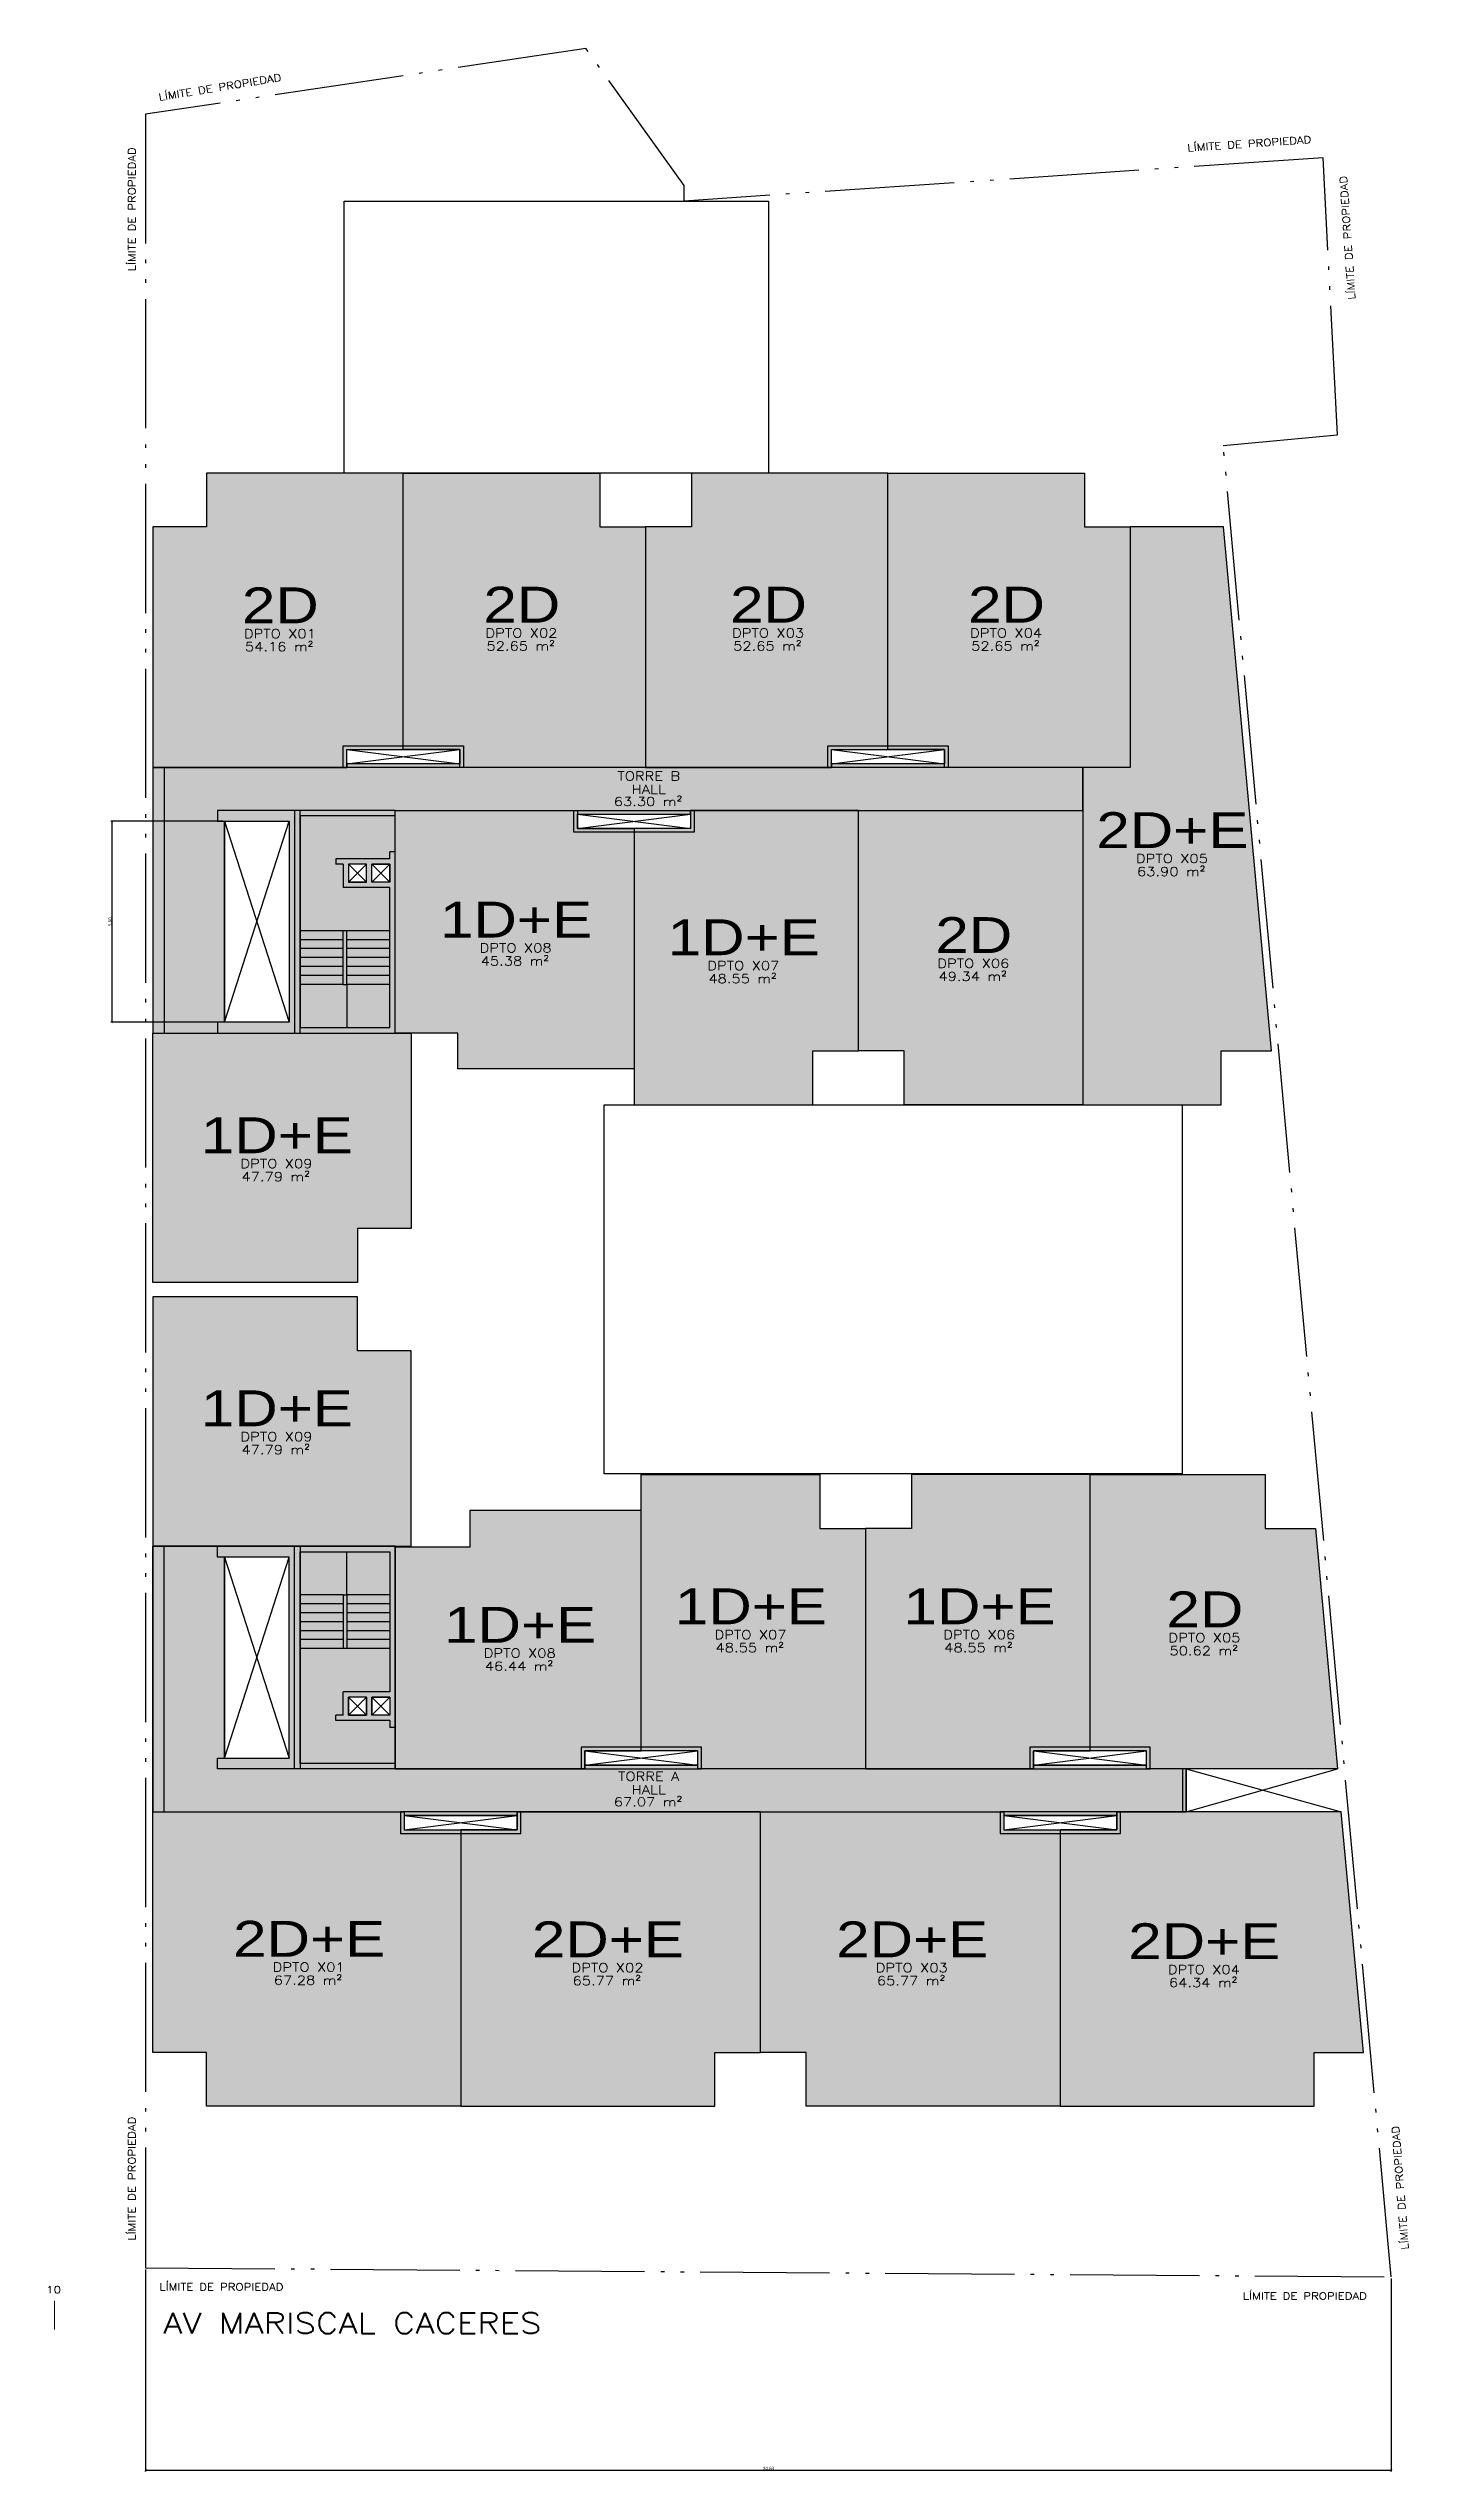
# Model space of a CAD drawing. Header units: metres. Extents: x 279728 to 282218, y 8661516 to 8661777.
# Drawn here: x 282179.6 to 282217.5, y 8661516.3 to 8661583.8 of the extents above; entities outside this region: 1.
import ezdxf
from ezdxf.enums import TextEntityAlignment as Align

# ---------------------------------------------------------------- set-up
doc = ezdxf.new("R2010")
doc.units = ezdxf.units.M
doc.header["$LTSCALE"] = 0.15
doc.header["$PDMODE"] = 35
doc.header["$PDSIZE"] = 0.015
doc.linetypes.add('ACAD_ISO04W100', pattern=[30, 24, -3, 0, -3])
doc.linetypes.add('ACAD_ISO05W100', pattern=[33, 24, -3, 0, -3, 0, -3])
doc.layers.get('0').update_dxf_attribs({"linetype": 'CONTINUOUS'})
doc.layers.get('DEFPOINTS').update_dxf_attribs({"linetype": 'CONTINUOUS'})
for name, color, linetype in [('LINEA PERIMETRAL LEVANTAMIENTO', 3, 'ACAD_ISO05W100'), ('MA_0.10', 1, 'CONTINUOUS'), ('MA_0.20', 2, 'CONTINUOUS'), ('MA_0.40', 4, 'CONTINUOUS'), ('MA_MUROS', 5, 'CONTINUOUS'), ('MA_TEXTO 1', 3, 'CONTINUOUS'), ('MA_TEXTO 2', 2, 'CONTINUOUS')]:
    doc.layers.add(name, color=color, linetype=linetype)
doc.layers.add('MA_AREAS', color=113, linetype='CONTINUOUS', plot=False)
doc.styles.add('arial', font='')
doc.styles.add('ROMANS', font='romans.shx')
doc.styles.add('SAS', font='sanss___.ttf')
doc.styles.get('arial').set_extended_font_data('Gill Sans')
doc.dimstyles.new('PLANTA 75', dxfattribs={"dimtxt": 0.13, "dimasz": 0.06, "dimexe": 0.035, "dimexo": 0.05, "dimgap": 0.0075, "dimtad": 1, "dimrnd": 0.0001, "dimzin": 4, "dimdsep": 46, "dimtxsty": 'arial', "dimblk1": 'ARCHTICK', "dimblk2": 'ARCHTICK', "dimsah": 1, "dimcen": 2.5, "dimclrd": 1, "dimclre": 1, "dimclrt": 2, "dimadec": 0, "dimazin": 0, "dimtfac": 1, "dimtofl": 0, "dimtmove": 2, "dimatfit": 3, "dimfxl": 0.1, "dimtolj": 1, "dimtzin": 1, "dimlwd": -1, "dimlwe": -1, "dimarcsym": 0})

# ---------------------------------------------------------------- blocks, each defined once
blk = doc.blocks.new('A$C5da0f088')
at = {"layer": 'MA_0.10', "ltscale": 0.25}
for p, q in [((2.1, 5.9), (0.3, 0.3)), ((2.1, 0.3), (0.3, 5.9)), ((2.1, 0.3), (2.1, 5.9))]:
    blk.add_line(p, q, dxfattribs=at)
at = {"layer": 'MA_MUROS', "ltscale": 0.25}
blk.add_lwpolyline([(2.3, 0), (2.3, 0.3), (0.3, 0.3), (0.3, 5.9), (2.3, 5.9), (2.3, 6.2), (0, 6.2), (0, 0)], close=True, dxfattribs=at)
blk = doc.blocks.new('A$Cc7e33659')
at = {"layer": 'MA_0.10', "ltscale": 0.2}
for p, q in [((1.3, 1.45), (1.3, 2.65)), ((1.55, 1.45), (1.55, 2.65)), ((1.8, 1.45), (1.8, 2.65)), ((2.05, 1.45), (2.05, 2.65)), ((2.3, 1.45), (2.3, 2.65)), ((2.55, 1.45), (2.55, 2.65)), ((2.8, 1.45), (2.8, 2.65)), ((1.3, 1.45), (2.8, 1.45)), ((1.3, 1.45), (1.3, 1.35)), ((2.8, 1.35), (2.8, 1.45)), ((1.3, 1.35), (0.1, 1.35)), ((1.3, 1.35), (2.8, 1.35)), ((1.3, 0.15), (1.3, 1.35)), ((1.55, 0.15), (1.55, 1.35)), ((1.8, 0.15), (1.8, 1.35)), ((2.05, 0.15), (2.05, 1.35)), ((2.3, 0.15), (2.3, 1.35)), ((2.55, 0.15), (2.55, 1.35)), ((2.8, 0.15), (2.8, 1.35)), ((4.65, 0.8), (4.15, 1.3)), ((4.65, 1.3), (4.15, 0.8)), ((4.65, 0.15), (4.15, 0.65)), ((4.65, 0.65), (4.15, 0.15))]:
    blk.add_line(p, q, dxfattribs=at)
at = {"layer": 'MA_MUROS', "ltscale": 0.2}
for p, q in [((6.15, 2.8), (-0.05, 2.8)), ((-0.05, 2.8), (-0.05, 0)), ((6.15, 0), (6.15, 2.8)), ((6, 2.65), (0.1, 2.65)), ((0.1, 2.65), (0.1, 0.15)), ((6, 0), (6, 2.65)), ((4, 0.15), (4, 1.45)), ((4.65, 1.45), (4, 1.45)), ((4.8, 1.65), (4.65, 1.65)), ((4.65, 1.45), (4.65, 1.65)), ((4.8, 0.15), (4.8, 1.65)), ((4.15, 0.8), (4.15, 1.3)), ((4.65, 1.3), (4.15, 1.3)), ((4.15, 0.8), (4.65, 0.8)), ((4.65, 0.8), (4.65, 1.3)), ((-0.05, 0), (5, 0)), ((0.1, 0.15), (4, 0.15)), ((4.15, 0.15), (4.15, 0.65)), ((4.15, 0.65), (4.65, 0.65)), ((4.15, 0.15), (4.65, 0.15)), ((4.65, 0.15), (4.65, 0.65)), ((4.8, 0.15), (5, 0.15)), ((5, 0), (5, 0.15)), ((6, 0), (6.15, 0))]:
    blk.add_line(p, q, dxfattribs=at)
blk = doc.blocks.new('_ARCHTICK')
at = {"color": 0, "linetype": 'ByBlock', "const_width": 0.15}
blk.add_lwpolyline([(-0.5, -0.5), (0.5, 0.5)], dxfattribs=at)
blk = doc.blocks.new('*D260')
at = {"layer": 'DEFPOINTS', "color": 0, "ltscale": 0.25}
for p in [(282182.332, 8661521.98), (282217.025, 8661521.727), (282217.025, 8661516.338)]:
    blk.add_point(p, dxfattribs=at)
at = {"layer": 'MA_AREAS', "color": 1, "ltscale": 0.25}
for p, q in [((282182.332, 8661521.93), (282182.332, 8661516.303)), ((282217.025, 8661521.677), (282217.025, 8661516.303)), ((282182.332, 8661516.338), (282217.025, 8661516.338))]:
    blk.add_line(p, q, dxfattribs=at)
at = {"layer": 'MA_AREAS', "color": 1, "ltscale": 0.25, "xscale": 0.06, "yscale": 0.06, "zscale": 0.06, "rotation": 180}
blk.add_blockref('_ARCHTICK', (282182.332, 8661516.338), dxfattribs=at)
at = {"layer": 'MA_AREAS', "color": 1, "ltscale": 0.25, "xscale": 0.06, "yscale": 0.06, "zscale": 0.06}
blk.add_blockref('_ARCHTICK', (282217.025, 8661516.338), dxfattribs=at)
at = {"layer": 'MA_AREAS', "color": 2, "ltscale": 0.25, "insert": (282199.678, 8661516.39), "char_height": 0.09, "attachment_point": 5, "style": 'arial'}
blk.add_mtext('\\A1;34.69', dxfattribs=at)
blk = doc.blocks.new('*D261')
at = {"layer": 'DEFPOINTS', "color": 0, "ltscale": 0.25}
for p in [(282184.532, 8661562.281), (282181.394, 8661556.681), (282184.532, 8661556.681)]:
    blk.add_point(p, dxfattribs=at)
at = {"layer": 'MA_AREAS', "color": 1, "ltscale": 0.25}
for p, q in [((282184.482, 8661562.281), (282181.359, 8661562.281)), ((282181.394, 8661562.281), (282181.394, 8661556.681)), ((282184.482, 8661556.681), (282181.359, 8661556.681))]:
    blk.add_line(p, q, dxfattribs=at)
at = {"layer": 'MA_AREAS', "color": 1, "ltscale": 0.25, "xscale": 0.06, "yscale": 0.06, "zscale": 0.06}
for p, rotation in [((282181.394, 8661562.281), 90), ((282181.394, 8661556.681), 270)]:
    blk.add_blockref('_ARCHTICK', p, dxfattribs=dict(at, rotation=rotation))
at = {"layer": 'MA_AREAS', "color": 2, "ltscale": 0.25, "insert": (282181.341, 8661559.481), "char_height": 0.09, "attachment_point": 5, "rotation": 90, "style": 'arial'}
blk.add_mtext('\\A1;5.60', dxfattribs=at)

msp = doc.modelspace()

# ---------------------------------------------------------------- hatches: boundary and pattern name
at = {"ltscale": 0.25, "true_color": 0xe7e7e4}
h = msp.add_hatch(color=254, dxfattribs=at)
h.dxf.hatch_style = 1
h.paths.add_polyline_path([(279729.638, 8661747.079), (279729.477, 8661748.268), (279743.549, 8661750.173), (279743.455, 8661750.867), (279745.734, 8661751.176), (279745.808, 8661750.631), (279746.204, 8661750.684), (279746.13, 8661751.229), (279745.889, 8661753.013), (279743.213, 8661752.651), (279742.824, 8661755.524), (279746.986, 8661756.088), (279747.409, 8661752.967), (279748.413, 8661753.103), (279748.01, 8661756.075), (279748.159, 8661756.096), (279746.468, 8661768.582), (279745.774, 8661768.488), (279745.466, 8661770.767), (279746.011, 8661770.841), (279745.909, 8661771.594), (279743.121, 8661772.801), (279743.098, 8661772.975), (279737.785, 8661775.277), (279727.734, 8661773.916), (279727.573, 8661775.105), (279736.151, 8661776.267), (279736.137, 8661776.366), (279738.257, 8661776.653), (279747.373, 8661772.703), (279750.461, 8661749.899)])
at = {"ltscale": 0.25, "true_color": 0xd0dfeb}
h = msp.add_hatch(color=254, dxfattribs=at)
h.dxf.hatch_style = 1
h.paths.add_polyline_path([(282189.507, 8661571.981), (282184.032, 8661571.981), (282184.032, 8661570.481), (282182.532, 8661570.481), (282182.532, 8661563.781), (282187.932, 8661563.781), (282187.932, 8661564.281), (282189.507, 8661564.281)])
h = msp.add_hatch(color=254, dxfattribs=at)
h.dxf.hatch_style = 1
h.paths.add_polyline_path([(282189.507, 8661571.981), (282194.982, 8661571.981), (282194.982, 8661570.481), (282196.257, 8661570.481), (282196.257, 8661563.781), (282191.082, 8661563.781), (282191.082, 8661564.281), (282189.507, 8661564.281)])
h = msp.add_hatch(color=254, dxfattribs=at)
h.dxf.hatch_style = 1
h.paths.add_polyline_path([(282203.007, 8661571.981), (282197.532, 8661571.981), (282197.532, 8661570.481), (282196.257, 8661570.481), (282196.257, 8661563.781), (282201.432, 8661563.781), (282201.432, 8661564.281), (282203.007, 8661564.281)])
h = msp.add_hatch(color=254, dxfattribs=at)
h.dxf.hatch_style = 1
h.paths.add_polyline_path([(282203.007, 8661571.981), (282208.482, 8661571.981), (282208.482, 8661570.481), (282209.757, 8661570.481), (282209.757, 8661563.781), (282204.582, 8661563.781), (282204.582, 8661564.281), (282203.007, 8661564.281)])
at = {"ltscale": 0.25, "true_color": 0xebf2e3}
h = msp.add_hatch(color=7, dxfattribs=at)
h.dxf.hatch_style = 1
h.paths.add_polyline_path([(282208.437, 8661554.381), (282212.293, 8661554.381), (282212.293, 8661555.881), (282213.693, 8661555.881), (282212.354, 8661570.481), (282209.757, 8661570.481), (282209.757, 8661563.781), (282208.437, 8661563.781)])
at = {"ltscale": 0.25, "true_color": 0xe3e3e3}
h = msp.add_hatch(color=254, dxfattribs=at)
h.dxf.hatch_style = 1
h.paths.add_polyline_path([(282188.482, 8661561.081), (282187.982, 8661561.081), (282187.982, 8661560.581), (282188.482, 8661560.581)], flags=16)
h.paths.add_polyline_path([(282189.132, 8661560.581), (282188.632, 8661560.581), (282188.632, 8661561.081), (282189.132, 8661561.081)], flags=16)
h.paths.add_polyline_path([(282186.332, 8661556.681), (282184.532, 8661556.681), (282184.532, 8661562.281), (282186.332, 8661562.281)], flags=16)
h.paths.add_polyline_path([(282182.532, 8661563.781), (282182.532, 8661556.381), (282189.282, 8661556.381), (282189.282, 8661562.581), (282194.362, 8661562.581), (282194.362, 8661562.481), (282197.512, 8661562.481), (282197.512, 8661562.581), (282208.437, 8661562.581), (282208.437, 8661563.781), (282204.582, 8661563.781), (282204.582, 8661563.881), (282201.432, 8661563.881), (282201.432, 8661563.781), (282191.082, 8661563.781), (282191.082, 8661563.881), (282187.932, 8661563.881), (282187.932, 8661563.781)])
at = {"ltscale": 0.25, "true_color": 0xf5eae0}
h = msp.add_hatch(color=254, dxfattribs=at)
h.dxf.hatch_style = 1
h.paths.add_polyline_path([(282189.282, 8661562.581), (282194.362, 8661562.581), (282194.362, 8661562.081), (282195.937, 8661562.081), (282195.937, 8661555.381), (282191.032, 8661555.381), (282191.032, 8661556.381), (282189.282, 8661556.381)])
h = msp.add_hatch(color=254, dxfattribs=at)
h.dxf.hatch_style = 1
h.paths.add_polyline_path([(282195.937, 8661554.381), (282200.912, 8661554.381), (282200.912, 8661555.881), (282202.187, 8661555.881), (282202.187, 8661562.581), (282197.512, 8661562.581), (282197.512, 8661562.081), (282195.937, 8661562.081)])
at = {"ltscale": 0.25, "true_color": 0xd0dfeb}
h = msp.add_hatch(color=254, dxfattribs=at)
h.dxf.hatch_style = 1
h.paths.add_polyline_path([(282208.437, 8661554.381), (282203.462, 8661554.381), (282203.462, 8661555.881), (282202.187, 8661555.881), (282202.187, 8661562.581), (282208.437, 8661562.581)])
at = {"ltscale": 0.25, "true_color": 0xf5eae0}
h = msp.add_hatch(color=254, dxfattribs=at)
h.dxf.hatch_style = 1
h.paths.add_polyline_path([(282189.732, 8661556.381), (282189.732, 8661550.931), (282188.232, 8661550.931), (282188.232, 8661549.431), (282182.532, 8661549.431), (282182.532, 8661556.381)])
h = msp.add_hatch(color=254, dxfattribs=at)
h.dxf.hatch_style = 1
h.paths.add_polyline_path([(282189.732, 8661542.08), (282189.732, 8661547.531), (282188.232, 8661547.531), (282188.232, 8661549.031), (282182.532, 8661549.031), (282182.532, 8661542.08)])
h = msp.add_hatch(color=254, dxfattribs=at)
h.dxf.hatch_style = 1
h.paths.add_polyline_path([(282196.137, 8661544.08), (282201.112, 8661544.08), (282201.112, 8661542.58), (282202.387, 8661542.58), (282202.387, 8661535.88), (282197.712, 8661535.88), (282197.712, 8661536.38), (282196.137, 8661536.38)])
h = msp.add_hatch(color=254, dxfattribs=at)
h.dxf.hatch_style = 1
h.paths.add_polyline_path([(282208.637, 8661544.08), (282203.662, 8661544.08), (282203.662, 8661542.58), (282202.387, 8661542.58), (282202.387, 8661535.88), (282207.062, 8661535.88), (282207.062, 8661536.38), (282208.637, 8661536.38)])
at = {"ltscale": 0.25, "true_color": 0xd0dfeb}
h = msp.add_hatch(color=254, dxfattribs=at)
h.dxf.hatch_style = 1
h.paths.add_polyline_path([(282208.637, 8661544.08), (282213.512, 8661544.08), (282213.512, 8661542.58), (282214.912, 8661542.58), (282215.526, 8661535.88), (282210.212, 8661535.88), (282210.212, 8661536.38), (282208.637, 8661536.38)])
at = {"ltscale": 0.25, "true_color": 0xf5eae0}
h = msp.add_hatch(color=254, dxfattribs=at)
h.dxf.hatch_style = 1
h.paths.add_polyline_path([(282189.282, 8661535.88), (282194.562, 8661535.88), (282194.562, 8661536.38), (282196.137, 8661536.38), (282196.137, 8661543.08), (282191.362, 8661543.08), (282191.362, 8661542.056), (282189.282, 8661542.056)])
at = {"ltscale": 0.25, "true_color": 0xe3e3e3}
h = msp.add_hatch(color=254, dxfattribs=at)
h.dxf.hatch_style = 1
h.paths.add_polyline_path([(282211.312, 8661534.68), (282211.312, 8661535.88), (282210.212, 8661535.88), (282210.212, 8661535.98), (282207.062, 8661535.98), (282207.062, 8661535.88), (282197.712, 8661535.88), (282197.712, 8661535.98), (282194.562, 8661535.98), (282194.562, 8661535.88), (282189.282, 8661535.88), (282189.282, 8661542.08), (282182.532, 8661542.08), (282182.532, 8661534.68), (282189.532, 8661534.68), (282189.532, 8661534.58), (282192.682, 8661534.58), (282192.682, 8661534.68), (282206.232, 8661534.68), (282206.232, 8661534.58), (282209.382, 8661534.58), (282209.382, 8661534.68)])
h.paths.add_polyline_path([(282184.532, 8661536.18), (282186.332, 8661536.18), (282186.332, 8661541.78), (282184.532, 8661541.78)], flags=16)
h.paths.add_polyline_path([(282187.982, 8661537.38), (282188.482, 8661537.38), (282188.482, 8661537.88), (282187.982, 8661537.88)], flags=16)
h.paths.add_polyline_path([(282188.632, 8661537.88), (282189.132, 8661537.88), (282189.132, 8661537.38), (282188.632, 8661537.38)], flags=16)
at = {"ltscale": 0.25, "true_color": 0xebf2e3}
h = msp.add_hatch(color=7, dxfattribs=at)
h.dxf.hatch_style = 1
h.paths.add_polyline_path([(282191.107, 8661526.48), (282184.032, 8661526.48), (282184.032, 8661527.98), (282182.532, 8661527.98), (282182.532, 8661534.68), (282189.532, 8661534.68), (282189.532, 8661534.18), (282191.107, 8661534.18)])
h = msp.add_hatch(color=7, dxfattribs=at)
h.dxf.hatch_style = 1
h.paths.add_polyline_path([(282191.107, 8661526.48), (282198.182, 8661526.48), (282198.182, 8661527.98), (282199.457, 8661527.98), (282199.457, 8661534.68), (282192.682, 8661534.68), (282192.682, 8661534.18), (282191.107, 8661534.18)])
h = msp.add_hatch(color=7, dxfattribs=at)
h.dxf.hatch_style = 1
h.paths.add_polyline_path([(282207.807, 8661526.48), (282200.732, 8661526.48), (282200.732, 8661527.98), (282199.457, 8661527.98), (282199.457, 8661534.68), (282206.232, 8661534.68), (282206.232, 8661534.18), (282207.807, 8661534.18)])
h = msp.add_hatch(color=7, dxfattribs=at)
h.dxf.hatch_style = 1
h.paths.add_polyline_path([(282207.807, 8661526.48), (282214.882, 8661526.48), (282214.882, 8661527.98), (282216.251, 8661527.98), (282215.636, 8661534.68), (282209.382, 8661534.68), (282209.382, 8661534.18), (282207.807, 8661534.18)])

# ---------------------------------------------------------------- linework, layer by layer
at = {"layer": 'LINEA PERIMETRAL LEVANTAMIENTO'}
msp.add_lwpolyline([(282197.332, 8661579.56), (282197.332, 8661579.99), (282194.596, 8661583.811), (282182.332, 8661581.98), (282182.332, 8661521.98), (282217.025, 8661521.727), (282212.347, 8661572.754), (282215.527, 8661573.046), (282215.131, 8661580.765)], close=True, dxfattribs=at)
at = {"layer": 'MA_0.10', "ltscale": 0.25}
for p, q in [((282187.932, 8661564.281), (282191.082, 8661563.881)), ((282187.932, 8661563.881), (282191.082, 8661564.281)), ((282201.432, 8661564.281), (282204.582, 8661563.881)), ((282201.432, 8661563.881), (282204.582, 8661564.281)), ((282194.362, 8661562.481), (282197.512, 8661562.081)), ((282194.362, 8661562.081), (282197.512, 8661562.481)), ((282194.562, 8661535.98), (282197.712, 8661536.38)), ((282194.562, 8661536.38), (282197.712, 8661535.98)), ((282207.062, 8661535.98), (282210.212, 8661536.38)), ((282207.062, 8661536.38), (282210.212, 8661535.98)), ((282211.312, 8661534.68), (282215.526, 8661535.88)), ((282211.312, 8661535.88), (282215.636, 8661534.68)), ((282189.532, 8661534.18), (282192.682, 8661534.58)), ((282189.532, 8661534.58), (282192.682, 8661534.18)), ((282206.232, 8661534.18), (282209.382, 8661534.58)), ((282206.232, 8661534.58), (282209.382, 8661534.18))]:
    msp.add_line(p, q, dxfattribs=at)
at = {"layer": 'MA_0.20', "ltscale": 0.25}
for p, q in [((282211.212, 8661535.88), (282211.212, 8661534.68)), ((282211.312, 8661535.88), (282211.312, 8661534.68))]:
    msp.add_line(p, q, dxfattribs=at)
at = {"layer": 'MA_AREAS', "ltscale": 0.25}
for points in [[(282182.532, 8661563.781), (282182.532, 8661556.381), (282189.282, 8661556.381), (282189.282, 8661562.581), (282194.362, 8661562.581), (282194.362, 8661562.481), (282197.512, 8661562.481), (282197.512, 8661562.581), (282208.437, 8661562.581), (282208.437, 8661563.781), (282204.582, 8661563.781), (282204.582, 8661563.881), (282201.432, 8661563.881), (282201.432, 8661563.781), (282191.082, 8661563.781), (282191.082, 8661563.881), (282187.932, 8661563.881), (282187.932, 8661563.781)], [(282186.332, 8661556.681), (282184.532, 8661556.681), (282184.532, 8661562.281), (282186.332, 8661562.281)], [(282188.482, 8661561.081), (282187.982, 8661561.081), (282187.982, 8661560.581), (282188.482, 8661560.581)], [(282189.132, 8661560.581), (282188.632, 8661560.581), (282188.632, 8661561.081), (282189.132, 8661561.081)], [(282211.312, 8661534.68), (282211.312, 8661535.88), (282210.212, 8661535.88), (282210.212, 8661535.98), (282207.062, 8661535.98), (282207.062, 8661535.88), (282197.712, 8661535.88), (282197.712, 8661535.98), (282194.562, 8661535.98), (282194.562, 8661535.88), (282189.282, 8661535.88), (282189.282, 8661542.08), (282182.532, 8661542.08), (282182.532, 8661534.68), (282189.532, 8661534.68), (282189.532, 8661534.58), (282192.682, 8661534.58), (282192.682, 8661534.68), (282206.232, 8661534.68), (282206.232, 8661534.58), (282209.382, 8661534.58), (282209.382, 8661534.68)], [(282184.532, 8661536.18), (282186.332, 8661536.18), (282186.332, 8661541.78), (282184.532, 8661541.78)], [(282187.982, 8661537.38), (282188.482, 8661537.38), (282188.482, 8661537.88), (282187.982, 8661537.88)], [(282188.632, 8661537.88), (282189.132, 8661537.88), (282189.132, 8661537.38), (282188.632, 8661537.38)]]:
    msp.add_lwpolyline(points, close=True, dxfattribs=at)
msp.add_lwpolyline([(282184.532, 8661562.281), (282184.532, 8661556.681)], dxfattribs=at)
at = {"layer": 'MA_MUROS', "ltscale": 0.25}
for p, q in [((282182.532, 8661563.781), (282182.532, 8661556.381)), ((282182.852, 8661563.781), (282182.852, 8661556.381)), ((282182.532, 8661534.68), (282182.532, 8661542.08)), ((282182.852, 8661534.68), (282182.852, 8661542.08))]:
    msp.add_line(p, q, dxfattribs=at)
at = {"layer": 'MA_MUROS', "color": 251, "lineweight": 5, "ltscale": 0.25, "true_color": 0x545454}
for p, q in [((282179.797, 8661521.06), (282179.797, 8661520.66)), ((282179.797, 8661520.66), (282179.797, 8661520.26))]:
    msp.add_line(p, q, dxfattribs=at)
at = {"layer": 'MA_MUROS', "color": 6, "ltscale": 0.25}
for points in [[(282187.859, 8661579.56), (282199.682, 8661579.56), (282199.682, 8661571.981), (282187.859, 8661571.981)], [(282195.104, 8661554.381), (282211.204, 8661554.381), (282211.204, 8661544.101), (282195.104, 8661544.101)]]:
    msp.add_lwpolyline(points, close=True, dxfattribs=at)
at = {"layer": 'MA_MUROS', "ltscale": 0.25}
for points in [[(282189.507, 8661571.981), (282184.032, 8661571.981), (282184.032, 8661570.481), (282182.532, 8661570.481), (282182.532, 8661563.781), (282187.932, 8661563.781), (282187.932, 8661564.281), (282189.507, 8661564.281)], [(282189.507, 8661571.981), (282194.982, 8661571.981), (282194.982, 8661570.481), (282196.257, 8661570.481), (282196.257, 8661563.781), (282191.082, 8661563.781), (282191.082, 8661564.281), (282189.507, 8661564.281)], [(282203.007, 8661571.981), (282197.532, 8661571.981), (282197.532, 8661570.481), (282196.257, 8661570.481), (282196.257, 8661563.781), (282201.432, 8661563.781), (282201.432, 8661564.281), (282203.007, 8661564.281)], [(282203.007, 8661571.981), (282208.482, 8661571.981), (282208.482, 8661570.481), (282209.757, 8661570.481), (282209.757, 8661563.781), (282204.582, 8661563.781), (282204.582, 8661564.281), (282203.007, 8661564.281)], [(282208.437, 8661554.381), (282212.293, 8661554.381), (282212.293, 8661555.881), (282213.693, 8661555.881), (282212.354, 8661570.481), (282209.757, 8661570.481), (282209.757, 8661563.781), (282208.437, 8661563.781)], [(282187.832, 8661564.381), (282191.182, 8661564.381), (282191.182, 8661563.781), (282187.832, 8661563.781)], [(282187.932, 8661564.281), (282191.082, 8661564.281), (282191.082, 8661563.881), (282187.932, 8661563.881)], [(282201.332, 8661564.381), (282204.682, 8661564.381), (282204.682, 8661563.781), (282201.332, 8661563.781)], [(282201.432, 8661564.281), (282204.582, 8661564.281), (282204.582, 8661563.881), (282201.432, 8661563.881)], [(282189.282, 8661562.581), (282194.362, 8661562.581), (282194.362, 8661562.081), (282195.937, 8661562.081), (282195.937, 8661555.381), (282191.032, 8661555.381), (282191.032, 8661556.381), (282189.282, 8661556.381)], [(282194.262, 8661562.581), (282197.612, 8661562.581), (282197.612, 8661561.981), (282194.262, 8661561.981)], [(282194.362, 8661562.481), (282197.512, 8661562.481), (282197.512, 8661562.081), (282194.362, 8661562.081)], [(282195.937, 8661554.381), (282200.912, 8661554.381), (282200.912, 8661555.881), (282202.187, 8661555.881), (282202.187, 8661562.581), (282197.512, 8661562.581), (282197.512, 8661562.081), (282195.937, 8661562.081)], [(282208.437, 8661554.381), (282203.462, 8661554.381), (282203.462, 8661555.881), (282202.187, 8661555.881), (282202.187, 8661562.581), (282208.437, 8661562.581)], [(282189.732, 8661556.381), (282189.732, 8661550.931), (282188.232, 8661550.931), (282188.232, 8661549.431), (282182.532, 8661549.431), (282182.532, 8661556.381)], [(282189.732, 8661542.08), (282189.732, 8661547.531), (282188.232, 8661547.531), (282188.232, 8661549.031), (282182.532, 8661549.031), (282182.532, 8661542.08)], [(282196.137, 8661544.08), (282201.112, 8661544.08), (282201.112, 8661542.58), (282202.387, 8661542.58), (282202.387, 8661535.88), (282197.712, 8661535.88), (282197.712, 8661536.38), (282196.137, 8661536.38)], [(282208.637, 8661544.08), (282203.662, 8661544.08), (282203.662, 8661542.58), (282202.387, 8661542.58), (282202.387, 8661535.88), (282207.062, 8661535.88), (282207.062, 8661536.38), (282208.637, 8661536.38)], [(282208.637, 8661544.08), (282213.512, 8661544.08), (282213.512, 8661542.58), (282214.912, 8661542.58), (282215.526, 8661535.88), (282210.212, 8661535.88), (282210.212, 8661536.38), (282208.637, 8661536.38)], [(282189.282, 8661535.88), (282194.562, 8661535.88), (282194.562, 8661536.38), (282196.137, 8661536.38), (282196.137, 8661543.08), (282191.362, 8661543.08), (282191.362, 8661542.056), (282189.282, 8661542.056)], [(282194.462, 8661535.88), (282197.812, 8661535.88), (282197.812, 8661536.48), (282194.462, 8661536.48)], [(282206.962, 8661535.88), (282210.312, 8661535.88), (282210.312, 8661536.48), (282206.962, 8661536.48)], [(282194.562, 8661535.98), (282197.712, 8661535.98), (282197.712, 8661536.38), (282194.562, 8661536.38)], [(282207.062, 8661535.98), (282210.212, 8661535.98), (282210.212, 8661536.38), (282207.062, 8661536.38)], [(282191.107, 8661526.48), (282184.032, 8661526.48), (282184.032, 8661527.98), (282182.532, 8661527.98), (282182.532, 8661534.68), (282189.532, 8661534.68), (282189.532, 8661534.18), (282191.107, 8661534.18)], [(282189.432, 8661534.08), (282192.782, 8661534.08), (282192.782, 8661534.68), (282189.432, 8661534.68)], [(282189.532, 8661534.18), (282192.682, 8661534.18), (282192.682, 8661534.58), (282189.532, 8661534.58)], [(282191.107, 8661526.48), (282198.182, 8661526.48), (282198.182, 8661527.98), (282199.457, 8661527.98), (282199.457, 8661534.68), (282192.682, 8661534.68), (282192.682, 8661534.18), (282191.107, 8661534.18)], [(282207.807, 8661526.48), (282200.732, 8661526.48), (282200.732, 8661527.98), (282199.457, 8661527.98), (282199.457, 8661534.68), (282206.232, 8661534.68), (282206.232, 8661534.18), (282207.807, 8661534.18)], [(282206.132, 8661534.08), (282209.482, 8661534.08), (282209.482, 8661534.68), (282206.132, 8661534.68)], [(282206.232, 8661534.18), (282209.382, 8661534.18), (282209.382, 8661534.58), (282206.232, 8661534.58)], [(282207.807, 8661526.48), (282214.882, 8661526.48), (282214.882, 8661527.98), (282216.251, 8661527.98), (282215.636, 8661534.68), (282209.382, 8661534.68), (282209.382, 8661534.18), (282207.807, 8661534.18)]]:
    msp.add_lwpolyline(points, close=True, dxfattribs=at)

# ---------------------------------------------------------------- block references
for name, p, rotation in [('A$C5da0f088', (282186.632, 8661562.581), 180), ('A$Cc7e33659', (282189.282, 8661556.431), 90.00000000000003)]:
    msp.add_blockref(name, p, dxfattribs=dict(at, rotation=rotation))
at = {"layer": 'MA_MUROS', "ltscale": 0.25, "xscale": -1}
msp.add_blockref('A$C5da0f088', (282186.632, 8661535.88), dxfattribs=at)
at = {"layer": 'MA_MUROS', "ltscale": 0.25, "xscale": -1, "rotation": 90}
msp.add_blockref('A$Cc7e33659', (282189.282, 8661542.03), dxfattribs=at)

# ---------------------------------------------------------------- texts
at = {"layer": 'MA_0.40', "style": 'ROMANS', "width": 1.2}
for s, p in [('DPTO X01', (282186.072, 8661567.382)), ('DPTO X02', (282192.799, 8661567.401)), ('DPTO X03', (282199.67, 8661567.401)), ('DPTO X04', (282206.299, 8661567.401)), ('TORRE B', (282196.346, 8661563.417)), ('HALL', (282196.346, 8661563.046)), ('DPTO X05', (282210.918, 8661561.118)), ('DPTO X08', (282192.638, 8661558.627)), ('DPTO X07', (282198.98, 8661558.135)), ('DPTO X06', (282205.387, 8661558.195)), ('DPTO X09', (282185.975, 8661552.618)), ('DPTO X09', (282185.975, 8661545.011)), ('DPTO X08', (282192.752, 8661538.979)), ('DPTO X07', (282199.18, 8661539.494)), ('DPTO X06', (282205.55, 8661539.494)), ('DPTO X05', (282211.824, 8661539.409)), ('TORRE A', (282196.346, 8661535.547)), ('HALL', (282196.346, 8661535.176)), ('DPTO X01', (282186.874, 8661530.231)), ('DPTO X02', (282195.197, 8661530.215)), ('DPTO X03', (282203.672, 8661530.215)), ('DPTO X04', (282211.807, 8661530.164))]:
    msp.add_text(s, height=0.25, dxfattribs=at).set_placement(p, align=Align.CENTER)
at = {"layer": 'MA_TEXTO 1', "linetype": 'ACAD_ISO04W100', "style": 'SAS', "width": 1.2}
for s, p in [('2D', (282186.084, 8661568.296)), ('2D', (282192.811, 8661568.315)), ('2D', (282199.682, 8661568.315)), ('2D', (282206.311, 8661568.315)), ('2D+E', (282210.93, 8661562.033)), ('1D+E', (282192.65, 8661559.541)), ('1D+E', (282198.992, 8661559.049)), ('2D', (282205.399, 8661559.109)), ('1D+E', (282185.988, 8661553.532)), ('1D+E', (282185.988, 8661545.925)), ('1D+E', (282199.192, 8661540.408)), ('1D+E', (282205.562, 8661540.408)), ('2D', (282211.836, 8661540.323)), ('1D+E', (282192.764, 8661539.893)), ('2D+E', (282186.887, 8661531.145)), ('2D+E', (282195.209, 8661531.129)), ('2D+E', (282203.684, 8661531.129)), ('2D+E', (282211.819, 8661531.078))]:
    msp.add_text(s, height=0.9995, dxfattribs=at).set_placement(p, align=Align.MIDDLE_CENTER)
at = {"layer": 'MA_TEXTO 1', "style": 'ROMANS', "width": 1.2}
for s, height, p in [('54.16 m²', 0.25, (282186.05, 8661567.144)), ('52.65 m²', 0.25, (282192.777, 8661567.163)), ('52.65 m²', 0.25, (282199.648, 8661567.163)), ('52.65 m²', 0.25, (282206.277, 8661567.163)), ('63.30 m²', 0.25, (282196.324, 8661562.831)), ('63.90 m²', 0.25, (282210.896, 8661560.88)), ('45.38 m²', 0.25, (282192.616, 8661558.388)), ('49.34 m²', 0.25, (282205.365, 8661557.957)), ('48.55 m²', 0.25, (282198.958, 8661557.897)), ('47.79 m²', 0.25, (282185.953, 8661552.38)), ('47.79 m²', 0.25, (282185.953, 8661544.773)), ('48.55 m²', 0.25, (282199.158, 8661539.256)), ('48.55 m²', 0.25, (282205.528, 8661539.256)), ('50.62 m²', 0.25, (282211.802, 8661539.171)), ('46.44 m²', 0.25, (282192.73, 8661538.741)), ('67.07 m²', 0.25, (282196.324, 8661534.961)), ('67.28 m²', 0.25, (282186.852, 8661529.992)), ('65.77 m²', 0.25, (282195.175, 8661529.977)), ('65.77 m²', 0.25, (282203.65, 8661529.977)), ('64.34 m²', 0.25, (282211.785, 8661529.926)), ('10', 0.2, (282179.77, 8661521.37)), ('AV MARISCAL CACERES', 0.57865, (282188.087, 8661520.438))]:
    msp.add_text(s, height=height, dxfattribs=at).set_placement(p, align=Align.MIDDLE_CENTER)
at = {"layer": 'MA_TEXTO 2', "style": 'ROMANS', "width": 1.2}
for rotation, p in [(9.31421, (282184.418, 8661582.633)), (90, (282182.049, 8661579.33)), (3.91623, (282213.08, 8661581.059)), (93.9883, (282215.908, 8661578.543)), (90, (282182.049, 8661524.461)), (94.48849, (282217.376, 8661524.215))]:
    msp.add_text('LÍMITE DE PROPIEDAD', height=0.2, rotation=rotation, dxfattribs=at).set_placement(p, align=Align.CENTER)
for p in [(282184.443, 8661521.347), (282214.619, 8661521.094)]:
    msp.add_text('LÍMITE DE PROPIEDAD', height=0.2, dxfattribs=at).set_placement(p, align=Align.CENTER)

# ---------------------------------------------------------------- dimensions: what is measured, and where the dimension line sits
at = {"layer": 'MA_AREAS', "ltscale": 0.25}
dim = msp.add_linear_dim(base=(282181.394, 8661556.681), p1=(282184.532, 8661562.281), p2=(282184.532, 8661556.681), angle=90, dimstyle='PLANTA 75', override={"dimtxt": 0.09, "dimfxl": 0.18}, dxfattribs=at)
dim.commit()
dim.dimension.update_dxf_attribs({"geometry": '*D261', "text_midpoint": (282181.341, 8661559.481)})
dim = msp.add_linear_dim(base=(282217.025, 8661516.338), p1=(282182.332, 8661521.98), p2=(282217.025, 8661521.727), dimstyle='PLANTA 75', override={"dimtxt": 0.09, "dimfxl": 0.18}, dxfattribs=at)
dim.commit()
dim.dimension.update_dxf_attribs({"geometry": '*D260', "text_midpoint": (282199.678, 8661516.39)})

doc.saveas('drawing.dxf')
